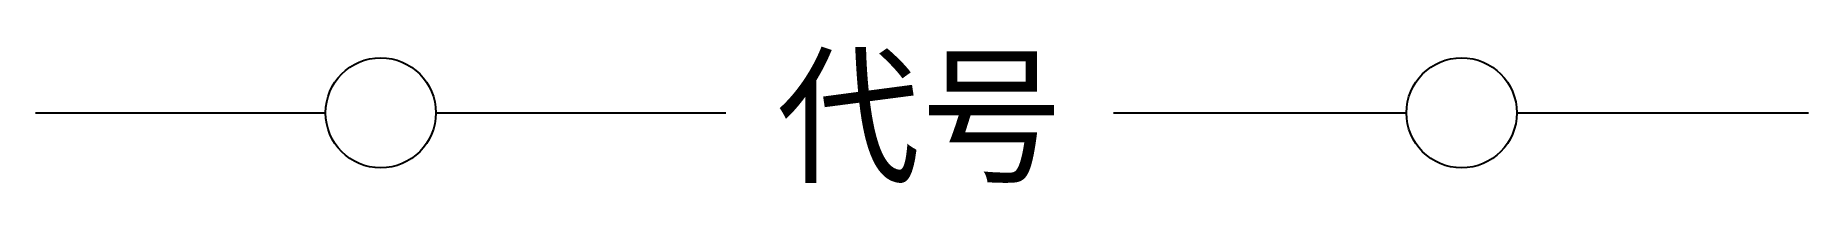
# Model space of a CAD drawing. Header units: metres. Extents: x 9.3 to 41.4, y 15.2 to 17.7.
import ezdxf

# ---------------------------------------------------------------- set-up
doc = ezdxf.new("R2010")
doc.units = ezdxf.units.M

msp = doc.modelspace()

# ---------------------------------------------------------------- linework, layer by layer
for p, q in [((9.28, 16.46), (14.54, 16.46)), ((16.54, 16.46), (21.8, 16.46)), ((28.83, 16.46), (34.14, 16.46)), ((36.14, 16.46), (41.43, 16.46))]:
    msp.add_line(p, q)
for centre in [(15.54, 16.46), (35.14, 16.46)]:
    msp.add_circle(centre, 1)

# ---------------------------------------------------------------- texts
msp.add_text('代号', height=2).set_placement((22.72, 15.4))

doc.saveas('drawing.dxf')
